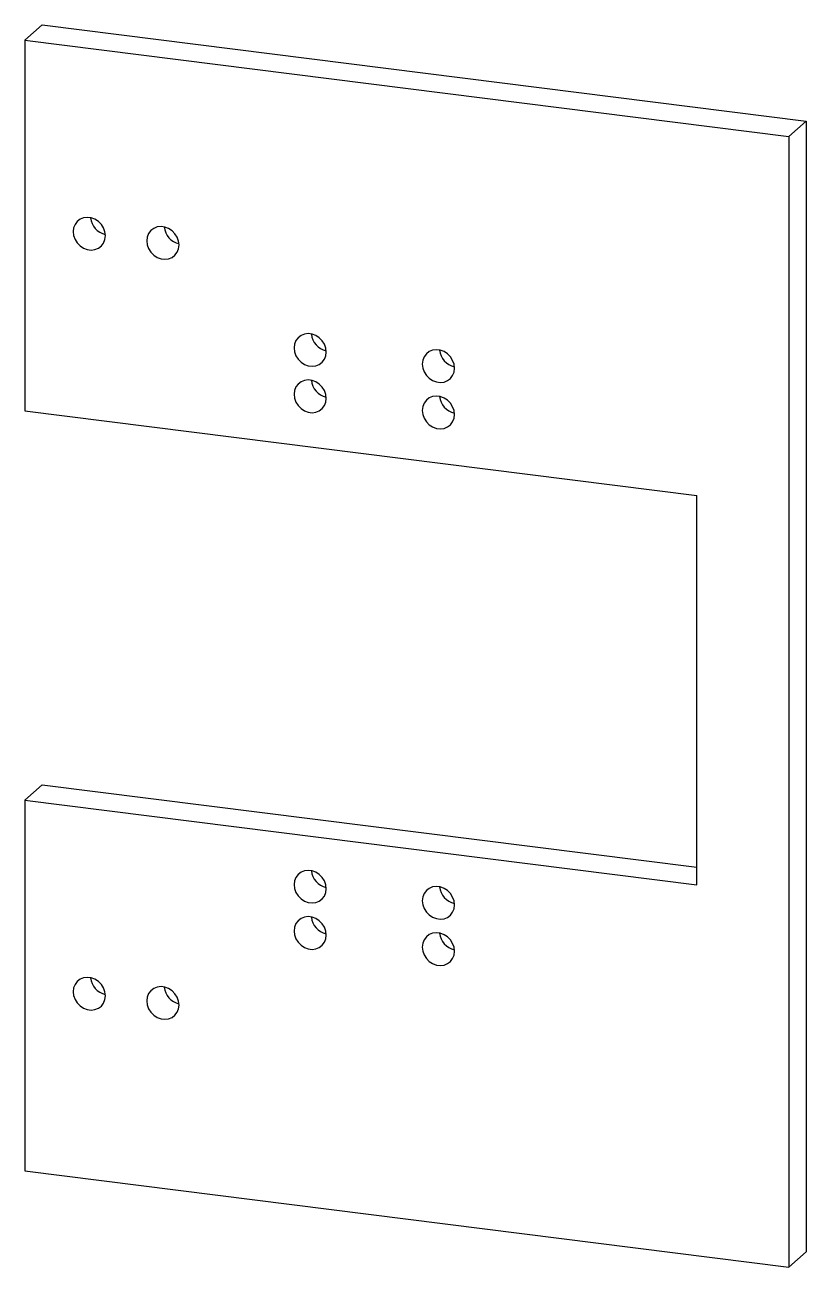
# Paper-space layout '_Dimetric' of a CAD drawing. Header units: millimetres. Extents: x -41 to 39, y -64 to 62.
import ezdxf

# ---------------------------------------------------------------- set-up
doc = ezdxf.new("R2010")
doc.units = ezdxf.units.MM

psp = doc.layouts.new('_Dimetric')

# ---------------------------------------------------------------- linework, layer by layer
at = {"color": 7, "linetype": 'Continuous', "lineweight": 25}
for p, q in [((-40.59, 60.84), (-38.82, 62.4)), ((-38.82, 62.4), (38.82, 52.62)), ((-40.59, 60.84), (-40.59, 23.13)), ((-40.59, 60.84), (37.05, 51.06)), ((37.05, 51.06), (38.82, 52.62)), ((38.82, 52.62), (38.82, -62.4)), ((37.05, 51.06), (37.05, -63.96)), ((-40.59, 23.13), (27.7, 14.53)), ((27.7, -25.07), (27.7, 14.53)), ((-40.59, -16.47), (-38.82, -14.91)), ((-38.82, -14.91), (27.7, -23.29)), ((-40.59, -16.47), (-40.59, -54.18)), ((-40.59, -16.47), (27.7, -25.07)), ((-40.59, -54.18), (37.05, -63.96)), ((37.05, -63.96), (38.82, -62.4))]:
    psp.add_line(p, q, dxfattribs=at)
at = {"color": 7, "linetype": 'Continuous', "lineweight": 25, "flags": 128}
for points in [[(-32.4, 40.96), (-32.45, 41.36), (-32.59, 41.75), (-32.81, 42.1), (-33.11, 42.4), (-33.46, 42.63), (-33.84, 42.78), (-34.24, 42.82), (-34.62, 42.78), (-34.97, 42.64), (-35.26, 42.41), (-35.49, 42.11), (-35.63, 41.76), (-35.68, 41.37), (-35.63, 40.97), (-35.49, 40.58), (-35.26, 40.22), (-34.97, 39.92), (-34.62, 39.69), (-34.24, 39.55), (-33.84, 39.5), (-33.46, 39.55), (-33.11, 39.69), (-32.81, 39.91), (-32.59, 40.21), (-32.45, 40.57), (-32.4, 40.96)], [(-24.92, 40.01), (-24.97, 40.41), (-25.11, 40.8), (-25.33, 41.16), (-25.63, 41.46), (-25.98, 41.69), (-26.36, 41.83), (-26.75, 41.88), (-27.14, 41.84), (-27.49, 41.69), (-27.78, 41.47), (-28.01, 41.17), (-28.15, 40.81), (-28.19, 40.43), (-28.15, 40.02), (-28.01, 39.64), (-27.78, 39.28), (-27.49, 38.98), (-27.14, 38.75), (-26.75, 38.61), (-26.36, 38.56), (-25.98, 38.6), (-25.63, 38.74), (-25.33, 38.97), (-25.11, 39.27), (-24.97, 39.62), (-24.92, 40.01)], [(-9.95, 29.12), (-10, 29.52), (-10.14, 29.91), (-10.36, 30.27), (-10.66, 30.57), (-11.01, 30.8), (-11.39, 30.94), (-11.79, 30.99), (-12.17, 30.95), (-12.52, 30.8), (-12.81, 30.58), (-13.04, 30.28), (-13.18, 29.92), (-13.23, 29.54), (-13.18, 29.14), (-13.04, 28.75), (-12.81, 28.39), (-12.52, 28.09), (-12.17, 27.86), (-11.79, 27.72), (-11.39, 27.67), (-11.01, 27.71), (-10.66, 27.85), (-10.36, 28.08), (-10.14, 28.38), (-10, 28.73), (-9.95, 29.12)], [(3.08, 27.48), (3.03, 27.88), (2.89, 28.27), (2.67, 28.63), (2.37, 28.93), (2.02, 29.16), (1.64, 29.3), (1.24, 29.35), (0.86, 29.3), (0.51, 29.16), (0.22, 28.94), (-0.01, 28.64), (-0.15, 28.28), (-0.2, 27.89), (-0.15, 27.49), (-0.01, 27.1), (0.22, 26.75), (0.51, 26.45), (0.86, 26.22), (1.24, 26.08), (1.64, 26.03), (2.02, 26.07), (2.37, 26.21), (2.67, 26.44), (2.89, 26.74), (3.03, 27.09), (3.08, 27.48)], [(-9.95, 24.41), (-10, 24.81), (-10.14, 25.2), (-10.36, 25.56), (-10.66, 25.86), (-11.01, 26.09), (-11.39, 26.23), (-11.79, 26.28), (-12.17, 26.23), (-12.52, 26.09), (-12.81, 25.86), (-13.04, 25.57), (-13.18, 25.21), (-13.23, 24.82), (-13.18, 24.42), (-13.04, 24.03), (-12.81, 23.68), (-12.52, 23.38), (-12.17, 23.15), (-11.79, 23), (-11.39, 22.95), (-11.01, 23), (-10.66, 23.14), (-10.36, 23.37), (-10.14, 23.67), (-10, 24.02), (-9.95, 24.41)], [(3.08, 22.77), (3.03, 23.17), (2.89, 23.56), (2.67, 23.91), (2.37, 24.21), (2.02, 24.44), (1.64, 24.59), (1.24, 24.64), (0.86, 24.59), (0.51, 24.45), (0.22, 24.22), (-0.01, 23.92), (-0.15, 23.57), (-0.2, 23.18), (-0.15, 22.78), (-0.01, 22.39), (0.22, 22.03), (0.51, 21.73), (0.86, 21.5), (1.24, 21.36), (1.64, 21.31), (2.02, 21.36), (2.37, 21.5), (2.67, 21.73), (2.89, 22.02), (3.03, 22.38), (3.08, 22.77)], [(-9.95, -25.47), (-10, -25.06), (-10.14, -24.67), (-10.36, -24.32), (-10.66, -24.02), (-11.01, -23.79), (-11.39, -23.65), (-11.79, -23.6), (-12.17, -23.64), (-12.52, -23.78), (-12.81, -24.01), (-13.04, -24.31), (-13.18, -24.66), (-13.23, -25.05), (-13.18, -25.45), (-13.04, -25.84), (-12.81, -26.2), (-12.52, -26.5), (-12.17, -26.73), (-11.79, -26.87), (-11.39, -26.92), (-11.01, -26.87), (-10.66, -26.73), (-10.36, -26.51), (-10.14, -26.21), (-10, -25.85), (-9.95, -25.47)], [(3.08, -27.11), (3.03, -26.71), (2.89, -26.32), (2.67, -25.96), (2.37, -25.66), (2.02, -25.43), (1.64, -25.29), (1.24, -25.24), (0.86, -25.28), (0.51, -25.43), (0.22, -25.65), (-0.01, -25.95), (-0.15, -26.31), (-0.2, -26.69), (-0.15, -27.1), (-0.01, -27.48), (0.22, -27.84), (0.51, -28.14), (0.86, -28.37), (1.24, -28.51), (1.64, -28.56), (2.02, -28.52), (2.37, -28.38), (2.67, -28.15), (2.89, -27.85), (3.03, -27.5), (3.08, -27.11)], [(-9.95, -30.18), (-10, -29.78), (-10.14, -29.39), (-10.36, -29.03), (-10.66, -28.73), (-11.01, -28.5), (-11.39, -28.36), (-11.79, -28.31), (-12.17, -28.36), (-12.52, -28.5), (-12.81, -28.72), (-13.04, -29.02), (-13.18, -29.38), (-13.23, -29.77), (-13.18, -30.17), (-13.04, -30.56), (-12.81, -30.91), (-12.52, -31.21), (-12.17, -31.44), (-11.79, -31.59), (-11.39, -31.64), (-11.01, -31.59), (-10.66, -31.45), (-10.36, -31.22), (-10.14, -30.92), (-10, -30.57), (-9.95, -30.18)], [(3.08, -31.82), (3.03, -31.42), (2.89, -31.03), (2.67, -30.67), (2.37, -30.37), (2.02, -30.15), (1.64, -30), (1.24, -29.95), (0.86, -30), (0.51, -30.14), (0.22, -30.37), (-0.01, -30.67), (-0.15, -31.02), (-0.2, -31.41), (-0.15, -31.81), (-0.01, -32.2), (0.22, -32.55), (0.51, -32.86), (0.86, -33.08), (1.24, -33.23), (1.64, -33.28), (2.02, -33.23), (2.37, -33.09), (2.67, -32.86), (2.89, -32.56), (3.03, -32.21), (3.08, -31.82)], [(-32.4, -36.35), (-32.45, -35.95), (-32.59, -35.56), (-32.81, -35.21), (-33.11, -34.91), (-33.46, -34.68), (-33.84, -34.54), (-34.24, -34.49), (-34.62, -34.53), (-34.97, -34.67), (-35.26, -34.9), (-35.49, -35.2), (-35.63, -35.55), (-35.68, -35.94), (-35.63, -36.34), (-35.49, -36.73), (-35.26, -37.09), (-34.97, -37.39), (-34.62, -37.62), (-34.24, -37.76), (-33.84, -37.81), (-33.46, -37.76), (-33.11, -37.62), (-32.81, -37.4), (-32.59, -37.1), (-32.45, -36.74), (-32.4, -36.35)], [(-24.92, -37.3), (-24.97, -36.9), (-25.11, -36.51), (-25.33, -36.15), (-25.63, -35.85), (-25.98, -35.62), (-26.36, -35.48), (-26.75, -35.43), (-27.14, -35.48), (-27.49, -35.62), (-27.78, -35.84), (-28.01, -36.14), (-28.15, -36.5), (-28.19, -36.88), (-28.15, -37.29), (-28.01, -37.68), (-27.78, -38.03), (-27.49, -38.33), (-27.14, -38.56), (-26.75, -38.7), (-26.36, -38.75), (-25.98, -38.71), (-25.63, -38.57), (-25.33, -38.34), (-25.11, -38.04), (-24.97, -37.69), (-24.92, -37.3)]]:
    psp.add_lwpolyline(points, dxfattribs=at)
at = {"color": 7, "linetype": 'Continuous', "lineweight": 25}
for centre in [(-32, 42.96), (-24.51, 42.02), (-9.55, 31.13), (3.48, 29.49), (-9.55, 26.42), (3.48, 24.78), (-9.55, -23.46), (3.48, -25.1), (-9.55, -28.17), (3.48, -29.81), (-32, -34.35), (-24.51, -35.29)]:
    psp.add_arc(centre, 1.92, 185.2679, 257.5514, dxfattribs=at)

doc.saveas('drawing.dxf')
